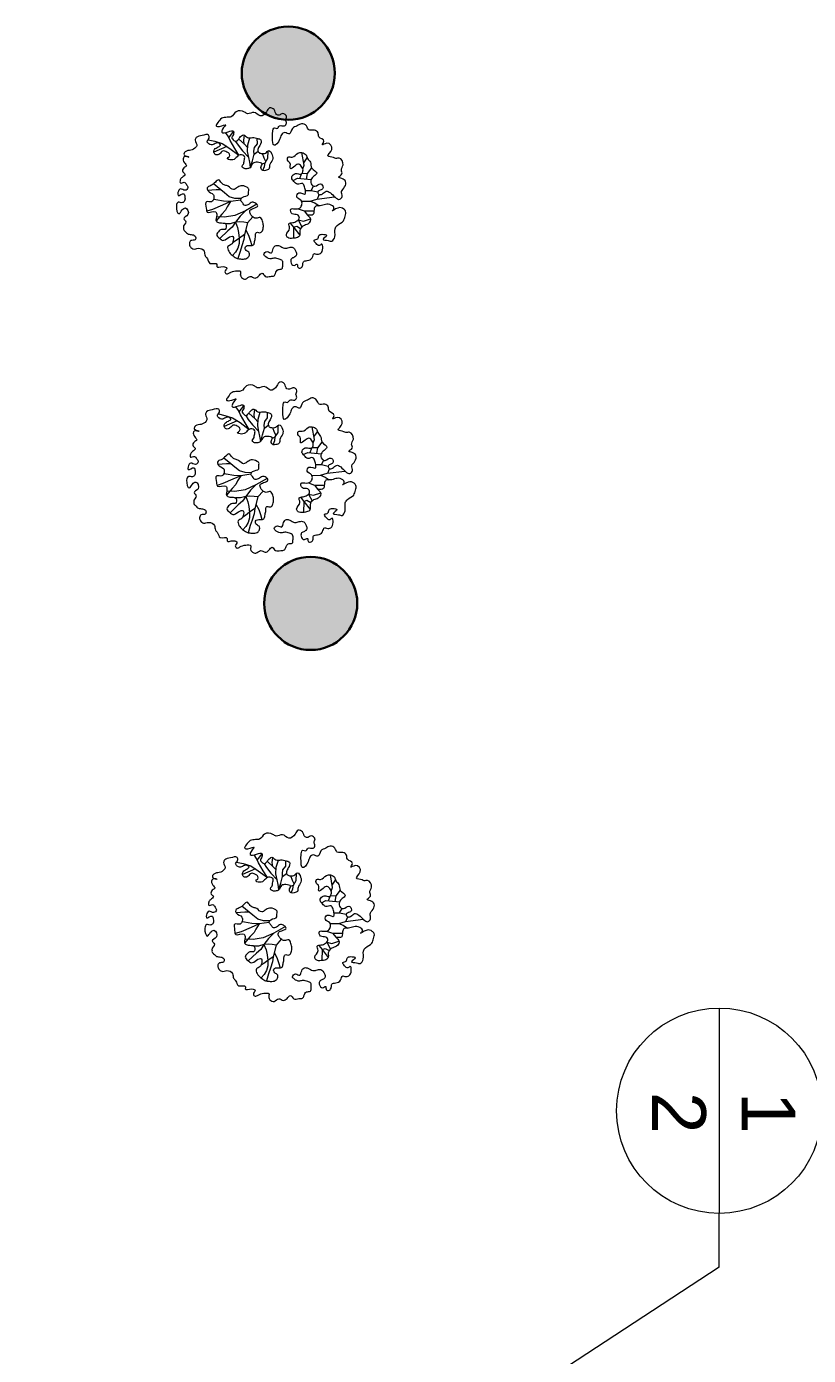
# Model space of a CAD drawing. Header units: metres. Extents: x 180 to 3220, y 13789 to 15035.
# Drawn here: x 753.2 to 764.85, y 14600.83 to 14620.62 of the extents above; entities that cross this region are included whole.
import ezdxf

# ---------------------------------------------------------------- set-up
doc = ezdxf.new("R2010")
doc.units = ezdxf.units.M
doc.header["$MEASUREMENT"] = 0
for name, color, linetype in [('02 Выноски план', 170, 'Continuous'), ('04 Дендроплан (существующие растения)', 7, 'Continuous'), ('04 Дендроплан (удаление)', 240, 'Continuous'), ('50 Дендроплан - Деревья вырубаемые', 7, 'Continuous')]:
    doc.layers.add(name, color=color, linetype=linetype)
doc.layers.get('50 Дендроплан - Деревья вырубаемые').off()
doc.styles.get("Standard").update_dxf_attribs({"font": 'arial.ttf'})

# ---------------------------------------------------------------- blocks, each defined once
blk = doc.blocks.new('A$C442D7FB9')
at = {"layer": '04 Дендроплан (удаление)', "lineweight": 30}
h = blk.add_hatch(color=0, dxfattribs=at)
h.dxf.hatch_style = 1
edge = h.paths.add_edge_path()
edge.add_arc((0, 0), 0.5, 0, 360)
at = {"layer": '04 Дендроплан (удаление)', "color": 0, "lineweight": 30}
blk.add_circle((0, 0), 0.5, dxfattribs=at)
blk = doc.blocks.new('Лиственное дерево существующее')
at = {"color": 114, "lineweight": 0}
for p, q in [((-1.275, 1.287), (-1.119, 1.252)), ((-0.799, 1.368), (-0.859, 1.458)), ((-0.751, 1.267), (-0.799, 1.368)), ((-0.782, 1.333), (-0.669, 1.479)), ((-0.639, 1.076), (-0.751, 1.267)), ((-0.403, 1.17), (-0.548, 1.306)), ((-0.427, 1.275), (-0.411, 1.393)), ((-0.415, 1.181), (-0.427, 1.275)), ((-0.332, 1.162), (-0.28, 1.33)), ((-0.103, 1.192), (-0.105, 1.321)), ((-0.829, 1.124), (-1.138, 0.99)), ((-1.119, 1.252), (-0.938, 1.195)), ((-0.938, 1.195), (-0.761, 1.08)), ((-0.761, 1.08), (-0.541, 0.917)), ((-0.541, 0.917), (-0.639, 1.076)), ((-0.62, 1.247), (-0.563, 1.155)), ((-0.563, 1.155), (-0.46, 1.026)), ((-0.46, 1.026), (-0.309, 0.866)), ((-0.334, 1.1), (-0.403, 1.17)), ((-0.337, 1.006), (-0.332, 1.162)), ((-0.309, 0.866), (-0.337, 1.006)), ((-0.183, 1.016), (-0.173, 1.105)), ((-0.18, 0.943), (-0.183, 1.016)), ((-0.18, 0.943), (-0.086, 1.015)), ((-0.173, 1.105), (-0.103, 1.192)), ((0.058, 0.845), (0.018, 0.955)), ((0.145, 0.845), (0.151, 1.018)), ((1.012, 0.68), (0.961, 0.98)), ((-0.285, 0.754), (-0.309, 0.866)), ((-0.266, 0.631), (-0.285, 0.754)), ((-0.266, 0.631), (-0.221, 0.786)), ((-0.221, 0.786), (-0.18, 0.943)), ((0.011, 0.712), (0.08, 0.738)), ((0.027, 0.553), (0.067, 0.65)), ((0.098, 0.768), (0.058, 0.845)), ((0.067, 0.65), (0.08, 0.738)), ((0.08, 0.738), (0.145, 0.845)), ((0.98, 0.595), (1.012, 0.68)), ((1.002, 0.737), (1.083, 0.859)), ((0.748, 0.317), (0.854, 0.368)), ((0.854, 0.368), (1.012, 0.353)), ((0.912, 0.363), (0.952, 0.477)), ((1.088, 0.479), (0.952, 0.477)), ((1.012, 0.353), (1.103, 0.344)), ((1.088, 0.479), (1.064, 0.348)), ((1.191, 0.617), (1.088, 0.479)), ((1.103, 0.344), (1.176, 0.338)), ((-1.081, 0.093), (-1.287, 0.08)), ((-0.976, 0.096), (-1.147, 0.235)), ((-0.973, 0.093), (-1.081, 0.093)), ((-0.885, 0.021), (-0.976, 0.096)), ((-0.772, -0.073), (-0.885, 0.021)), ((1.044, 0.078), (1.18, 0.078)), ((1.18, 0.078), (1.236, 0.183)), ((1.18, 0.078), (1.336, 0.043)), ((-0.931, -0.27), (-1.169, -0.374)), ((-1.091, -0.147), (-1.147, -0.134)), ((-0.91, -0.179), (-1.091, -0.147)), ((-0.739, -0.188), (-0.931, -0.27)), ((-0.739, -0.188), (-0.91, -0.179)), ((-0.821, -0.312), (-0.86, -0.395)), ((-0.739, -0.188), (-0.821, -0.312)), ((-0.638, -0.11), (-0.772, -0.073)), ((-0.5, -0.151), (-0.739, -0.188)), ((-0.489, -0.116), (-0.638, -0.11)), ((-0.113, -0.252), (-0.386, -0.406)), ((0.953, -0.18), (1.158, -0.176)), ((1.158, -0.176), (1.317, -0.128)), ((1.158, -0.176), (1.267, -0.218)), ((1.267, -0.218), (1.367, -0.287)), ((1.317, -0.128), (1.739, -0.074)), ((1.328, -0.127), (1.373, -0.019)), ((-1.169, -0.374), (-1.309, -0.418)), ((-0.95, -0.489), (-1.084, -0.647)), ((-0.882, -0.56), (-1.076, -0.551)), ((-0.86, -0.395), (-0.95, -0.489)), ((-0.641, -0.519), (-0.882, -0.56)), ((-0.386, -0.406), (-0.641, -0.519)), ((-0.514, -0.534), (-0.624, -0.681)), ((-0.386, -0.406), (-0.514, -0.534)), ((-0.212, -0.551), (-0.335, -0.691)), ((0.87, -0.356), (1.013, -0.408)), ((0.873, -0.622), (0.961, -0.786)), ((0.873, -0.622), (0.993, -0.651)), ((0.993, -0.651), (1.163, -0.596)), ((1.013, -0.408), (1.247, -0.408)), ((1.013, -0.408), (1.096, -0.512)), ((-0.804, -0.883), (-0.997, -1.067)), ((-0.75, -0.714), (-0.864, -0.716)), ((-0.699, -0.796), (-0.804, -0.883)), ((-0.624, -0.681), (-0.75, -0.714)), ((-0.624, -0.681), (-0.699, -0.796)), ((-0.525, -0.67), (-0.624, -0.681)), ((-0.624, -0.681), (-0.572, -0.807)), ((-0.572, -0.807), (-0.55, -0.923)), ((-0.55, -0.923), (-0.535, -1.06)), ((-0.427, -0.678), (-0.525, -0.67)), ((-0.335, -0.691), (-0.427, -0.678)), ((-0.335, -0.691), (-0.408, -0.969)), ((-0.381, -0.865), (-0.316, -0.99)), ((0.682, -0.698), (0.762, -0.798)), ((0.762, -0.798), (0.755, -1.059)), ((0.762, -0.798), (0.835, -0.77)), ((0.762, -0.798), (0.907, -0.988)), ((0.835, -0.77), (0.929, -0.824)), ((-0.629, -1.132), (-0.696, -1.173)), ((-0.532, -1.058), (-0.629, -1.132)), ((-0.535, -1.187), (-0.566, -1.298)), ((-0.535, -1.06), (-0.535, -1.187)), ((-0.408, -0.969), (-0.532, -1.058)), ((-0.47, -1.242), (-0.515, -1.373)), ((-0.422, -1.093), (-0.47, -1.242)), ((-0.408, -0.969), (-0.422, -1.093)), ((-0.316, -0.99), (-0.275, -1.107)), ((-0.275, -1.107), (-0.238, -1.23)), ((-0.622, -1.395), (-0.691, -1.474)), ((-0.566, -1.298), (-0.622, -1.395)), ((-0.515, -1.373), (-0.564, -1.545))]:
    blk.add_line(p, q, dxfattribs=at)
for points, knots in [([(-1.863, -0.802), (-1.881, -0.757), (-1.747, -0.684), (-1.911, -0.574), (-1.692, -0.517), (-1.79, -0.294), (-1.907, -0.385), (-1.984, -0.55), (-2.059, -0.321), (-1.999, -0.175), (-1.894, -0.235), (-1.819, -0.16), (-1.828, -0.083), (-1.849, 0.055), (-2.007, -0.094), (-1.999, 0.047), (-1.938, 0.153), (-1.832, 0.046), (-1.733, 0.144), (-1.793, 0.214), (-1.838, 0.303), (-1.955, 0.22), (-1.946, 0.341), (-1.898, 0.392), (-1.788, 0.464), (-1.907, 0.519), (-1.872, 0.623), (-1.76, 0.663), (-1.864, 0.745), (-1.889, 0.84), (-1.824, 0.904), (-1.659, 0.854), (-1.891, 0.903), (-1.808, 1.034), (-1.683, 1.022), (-1.589, 1.081), (-1.522, 1.172), (-1.609, 1.251), (-1.548, 1.37), (-1.423, 1.371), (-1.266, 1.445), (-1.233, 1.311), (-1.326, 1.255), (-1.263, 1.188), (-1.194, 1.144), (-1.114, 1.199), (-1.035, 1.222), (-0.951, 1.163), (-1.052, 1.106), (-1.123, 1.075), (-1.151, 0.983), (-1.088, 0.91), (-0.99, 0.942), (-0.937, 1.041), (-0.833, 0.999), (-0.758, 0.957), (-0.756, 0.875), (-0.858, 0.837), (-0.695, 0.783), (-0.611, 0.852), (-0.527, 0.951), (-0.375, 0.902), (-0.426, 0.79), (-0.418, 0.708), (-0.488, 0.654), (-0.425, 0.592), (-0.354, 0.593), (-0.251, 0.613), (-0.225, 0.746), (-0.105, 0.754), (0.053, 0.733), (-0.044, 0.628), (0.019, 0.538), (0.099, 0.557), (0.195, 0.575), (0.173, 0.707), (0.273, 0.796), (0.262, 0.925), (0.181, 1.071), (0.093, 0.951), (-0.002, 0.952), (-0.083, 0.981), (-0.098, 1.072), (-0.033, 1.146), (0.02, 1.288), (-0.113, 1.322), (-0.213, 1.354), (-0.344, 1.304), (-0.427, 1.44), (-0.522, 1.344), (-0.56, 1.288), (-0.617, 1.228), (-0.671, 1.281), (-0.73, 1.337), (-0.664, 1.401), (-0.662, 1.525), (-0.806, 1.471), (-0.975, 1.423), (-0.933, 1.56), (-0.796, 1.69), (-0.974, 1.592), (-1.114, 1.604), (-1.027, 1.718), (-0.966, 1.811), (-0.835, 1.824), (-0.696, 1.818), (-0.625, 1.999), (-0.435, 1.978), (-0.317, 1.874), (-0.169, 1.993), (-0.037, 1.791), (0.118, 1.927), (0.171, 2.072), (0.331, 2.017), (0.32, 1.881), (0.433, 1.862), (0.5, 1.939), (0.63, 1.849), (0.551, 1.757), (0.61, 1.682), (0.54, 1.583), (0.423, 1.658), (0.38, 1.528), (0.285, 1.601), (0.255, 1.442), (0.259, 1.344), (0.267, 1.066), (0.442, 1.277), (0.452, 1.397), (0.554, 1.491), (0.691, 1.367), (0.706, 1.583), (0.847, 1.604), (0.949, 1.69), (1.08, 1.634), (1.107, 1.482), (1.251, 1.539), (1.364, 1.464), (1.332, 1.318), (1.543, 1.296), (1.4, 1.122), (1.6, 1.263), (1.746, 1.049), (1.497, 0.884), (1.694, 0.879), (1.77, 0.828), (1.885, 0.882), (1.984, 0.691), (1.87, 0.579), (1.951, 0.461), (1.781, 0.392), (1.935, 0.365), (2.026, 0.299), (1.993, 0.151), (1.874, 0.063), (1.942, -0.057), (1.852, -0.164), (1.705, -0.058), (1.57, 0.123), (1.46, -0.006), (1.368, -0.037), (1.309, 0.063), (1.418, 0.081), (1.488, 0.156), (1.387, 0.288), (1.293, 0.151), (1.168, 0.211), (1.158, 0.338), (1.232, 0.414), (1.37, 0.508), (1.152, 0.589), (1.19, 0.754), (1.08, 0.827), (1.07, 0.942), (0.965, 0.989), (0.834, 0.976), (0.764, 0.841), (0.611, 0.902), (0.608, 0.768), (0.711, 0.734), (0.641, 0.537), (0.789, 0.661), (0.881, 0.732), (0.967, 0.639), (0.997, 0.553), (0.953, 0.449), (0.855, 0.484), (0.758, 0.479), (0.688, 0.371), (0.775, 0.293), (0.847, 0.19), (0.983, 0.282), (1.029, 0.149), (1.046, 0.081), (1.054, -0.055), (0.876, 0.088), (0.805, -0.111), (0.954, -0.136), (0.971, -0.254), (0.916, -0.36), (0.806, -0.365), (0.663, -0.342), (0.715, -0.526), (0.851, -0.462), (0.924, -0.585), (0.833, -0.657), (0.756, -0.694), (0.608, -0.696), (0.717, -0.859), (0.553, -0.942), (0.629, -1.071), (0.741, -1.059), (0.834, -1.056), (0.93, -0.996), (0.884, -0.867), (0.981, -0.75), (1.119, -0.739), (1.208, -0.591), (1.044, -0.489), (1.259, -0.545), (1.236, -0.392), (1.278, -0.271), (1.407, -0.301), (1.52, -0.244), (1.647, -0.243), (1.757, -0.342), (1.628, -0.447), (1.834, -0.304), (1.938, -0.341), (2.024, -0.427), (1.983, -0.534), (1.959, -0.679), (1.81, -0.72), (1.719, -0.862), (1.775, -0.997), (1.685, -1.157), (1.583, -1.102), (1.385, -1.113), (1.618, -0.979), (1.443, -0.96), (1.345, -0.98), (1.358, -1.093), (1.215, -1.09), (1.3, -1.192), (1.368, -1.263), (1.45, -1.161), (1.466, -1.327), (1.427, -1.431), (1.321, -1.45), (1.23, -1.407), (1.216, -1.557), (1.107, -1.596), (0.975, -1.601), (0.989, -1.703), (0.947, -1.778), (0.841, -1.769), (0.866, -1.645), (0.75, -1.749), (0.684, -1.637), (0.696, -1.538), (0.781, -1.521), (0.846, -1.457), (0.816, -1.355), (0.745, -1.251), (0.631, -1.287), (0.523, -1.314), (0.445, -1.241), (0.335, -1.218), (0.262, -1.295), (0.252, -1.455), (0.133, -1.345), (0.026, -1.44), (0.118, -1.522), (0.208, -1.565), (0.318, -1.52), (0.405, -1.554), (0.514, -1.588), (0.498, -1.691), (0.507, -1.814), (0.369, -1.786), (0.336, -1.883), (0.301, -1.974), (0.195, -1.957), (0.081, -2.01), (0.01, -1.844), (-0.069, -1.968), (-0.163, -2.035), (-0.279, -1.927), (-0.37, -2.065), (-0.477, -2.008), (-0.522, -1.934), (-0.473, -1.822), (-0.649, -1.838), (-0.74, -1.86), (-0.831, -1.93), (-0.905, -1.848), (-0.791, -1.771), (-0.94, -1.709), (-1.095, -1.791), (-1.036, -1.621), (-1.266, -1.715), (-1.272, -1.547), (-1.369, -1.482), (-1.348, -1.343), (-1.503, -1.274), (-1.621, -1.34), (-1.705, -1.268), (-1.734, -1.19), (-1.693, -1.089), (-1.578, -1.13), (-1.56, -1.01), (-1.655, -0.965), (-1.758, -0.976), (-1.811, -0.902), (-1.875, -0.857), (-1.857, -0.816), (-1.863, -0.802)], [0, 0, 0, 0, 0.144623, 0.231167, 0.368861, 0.533358, 0.626687, 0.740408, 0.935226, 1.031861, 1.128241, 1.198256, 1.294402, 1.368689, 1.507955, 1.574673, 1.679777, 1.79119, 1.883627, 1.959993, 2.039207, 2.131319, 2.201489, 2.277769, 2.379891, 2.45347, 2.54984, 2.629417, 2.713756, 2.836131, 2.877797, 2.974434, 3.098533, 3.174839, 3.310795, 3.448506, 3.489216, 3.62255, 3.689433, 3.833718, 3.988827, 4.05943, 4.152735, 4.217846, 4.281087, 4.383199, 4.466591, 4.525335, 4.60464, 4.706041, 4.777196, 4.850967, 4.941557, 5.035937, 5.13954, 5.219117, 5.28068, 5.339424, 5.435055, 5.564599, 5.681514, 5.792988, 5.892227, 5.976975, 6.036908, 6.095646, 6.173749, 6.252212, 6.380922, 6.484525, 6.602635, 6.692872, 6.777965, 6.844717, 6.928444, 7.02051, 7.167213, 7.282, 7.407383, 7.507264, 7.609206, 7.678412, 7.741177, 7.842553, 7.980652, 8.063007, 8.187574, 8.307662, 8.420868, 8.524456, 8.606097, 8.65359, 8.733663, 8.78115, 8.875736, 8.947733, 9.070923, 9.223371, 9.297752, 9.425798, 9.577891, 9.656402, 9.742281, 9.880076, 10.010368, 10.101704, 10.271449, 10.469408, 10.556507, 10.704089, 10.878467, 11.055291, 11.171089, 11.284149, 11.417731, 11.482645, 11.567427, 11.68373, 11.77169, 11.843492, 11.921933, 12.039354, 12.124248, 12.185085, 12.279334, 12.442083, 12.611011, 12.797738, 12.921046, 13.015017, 13.129765, 13.27535, 13.406716, 13.521304, 13.644281, 13.753137, 13.886642, 13.991763, 14.093139, 14.248215, 14.338926, 14.451134, 14.636917, 14.813923, 14.953979, 15.006047, 15.083831, 15.270441, 15.402543, 15.48891, 15.598301, 15.682028, 15.794092, 15.927518, 16.058446, 16.173604, 16.260996, 16.378012, 16.633999, 16.747204, 16.817387, 16.885538, 16.980265, 17.054418, 17.157369, 17.299589, 17.380857, 17.502298, 17.608515, 17.708493, 17.875073, 18.018008, 18.132164, 18.220812, 18.330672, 18.42764, 18.594846, 18.685597, 18.781631, 18.83834, 18.974753, 19.095535, 19.196942, 19.302834, 19.396624, 19.471771, 19.573189, 19.64865, 19.757506, 19.853667, 19.959896, 20.083661, 20.173311, 20.285247, 20.335982, 20.497146, 20.604648, 20.73546, 20.822811, 20.919446, 21.052361, 21.138111, 21.251311, 21.378508, 21.468801, 21.559641, 21.663684, 21.760796, 21.866457, 22.044178, 22.114637, 22.23047, 22.341438, 22.400666, 22.529106, 22.668332, 22.783263, 22.938439, 23.01956, 23.126312, 23.267144, 23.355432, 23.45979, 23.589203, 23.728577, 23.835857, 23.898351, 24.043906, 24.189962, 24.256212, 24.371649, 24.490581, 24.67199, 24.766696, 24.956099, 25.083087, 25.169948, 25.292933, 25.419422, 25.526836, 25.615518, 25.691414, 25.778638, 25.869312, 25.961297, 26.024928, 26.121298, 26.263466, 26.360434, 26.407027, 26.517617, 26.650303, 26.74818, 26.826653, 26.905094, 26.978885, 27.046871, 27.126191, 27.241376, 27.314599, 27.389769, 27.472839, 27.551312, 27.683547, 27.788448, 27.871841, 27.999501, 28.077604, 28.175679, 28.291585, 28.394565, 28.492933, 28.567087, 28.697918, 28.77954, 28.894137, 28.975271, 29.07451, 29.169691, 29.264917, 29.370694, 29.435998, 29.525045, 29.645134, 29.756428, 29.862319, 29.956635, 30.074745, 30.200153, 30.306664, 30.366297, 30.449133, 30.570729, 30.713328, 30.79014, 30.852634, 30.945669, 31.037541, 31.189615, 31.243213, 31.410359, 31.536232, 31.621622, 31.733558, 31.886269, 32.00739, 32.09115, 32.172123, 32.250875, 32.347965, 32.418568, 32.512539, 32.612542, 32.705135, 32.769699, 32.813194, 32.813194, 32.813194, 32.813194]), ([(-0.602, -1.531), (-0.637, -1.511), (-0.708, -1.467), (-0.788, -1.386), (-0.835, -1.244), (-0.712, -1.219), (-0.678, -1.13), (-0.654, -0.981), (-0.819, -1.048), (-0.915, -1.145), (-1.007, -1.056), (-1.104, -0.978), (-1.018, -0.888), (-0.949, -0.836), (-0.841, -0.875), (-0.83, -0.671), (-0.981, -0.711), (-1.12, -0.654), (-1.057, -0.535), (-1.096, -0.37), (-1.312, -0.5), (-1.319, -0.325), (-1.366, -0.145), (-1.189, -0.222), (-1.133, -0.117), (-1.133, 0.017), (-1.282, 0.029), (-1.313, 0.162), (-1.188, 0.195), (-1.12, 0.258), (-1.017, 0.368), (-0.96, 0.246), (-0.88, 0.2), (-0.773, 0.186), (-0.694, 0.064), (-0.588, 0.147), (-0.489, 0.209), (-0.378, 0.177), (-0.291, 0.112), (-0.324, 0.045), (-0.292, -0.066), (-0.449, -0.048), (-0.518, -0.154), (-0.453, -0.207), (-0.425, -0.292), (-0.309, -0.266), (-0.239, -0.183), (-0.144, -0.218), (-0.058, -0.305), (-0.195, -0.348), (-0.301, -0.387), (-0.272, -0.491), (-0.218, -0.55), (-0.136, -0.606), (-0.023, -0.531), (0.024, -0.659), (0.046, -0.756), (0.034, -0.851), (-0.017, -0.955), (-0.152, -0.883), (-0.141, -1.045), (-0.171, -1.124), (-0.178, -1.235), (-0.287, -1.228), (-0.413, -1.238), (-0.379, -1.369), (-0.286, -1.387), (-0.29, -1.469), (-0.332, -1.538), (-0.429, -1.563), (-0.519, -1.55), (-0.579, -1.545), (-0.602, -1.531)], [0, 0, 0, 0, 0.119147, 0.244704, 0.355195, 0.456841, 0.525213, 0.64652, 0.761794, 0.906015, 0.999107, 1.102214, 1.21292, 1.287506, 1.35766, 1.479239, 1.62773, 1.713089, 1.858081, 1.936445, 2.136108, 2.227757, 2.383509, 2.506371, 2.592801, 2.687321, 2.856666, 2.919037, 3.017629, 3.155387, 3.246677, 3.353704, 3.442539, 3.52579, 3.669986, 3.756325, 3.869148, 4.011227, 4.081037, 4.138722, 4.206699, 4.365743, 4.440415, 4.505889, 4.585073, 4.671725, 4.788569, 4.878809, 4.948708, 5.073582, 5.166391, 5.253695, 5.327262, 5.415765, 5.519566, 5.621336, 5.725491, 5.831081, 5.911981, 6.005594, 6.125346, 6.227321, 6.306075, 6.391977, 6.508685, 6.596002, 6.686109, 6.737432, 6.809051, 6.915906, 7.005912, 7.085383, 7.085383, 7.085383, 7.085383])]:
    blk.add_open_spline(points, degree=3, knots=knots, dxfattribs=at)

msp = doc.modelspace()

# ---------------------------------------------------------------- linework, layer by layer
at = {"layer": '02 Выноски план', "color": 144, "lineweight": 20}
for points in [[(763.521, 14606.003), (763.521, 14602.945)], [(763.521, 14602.145), (751.532, 14594.297), (752.253, 14577.862)]]:
    msp.add_lwpolyline(points, dxfattribs=at)
at = {"layer": '02 Выноски план', "color": 84, "lineweight": 20}
msp.add_lwpolyline([(763.521, 14602.145), (763.521, 14602.945)], dxfattribs=at)
at = {"layer": '02 Выноски план', "color": 144, "lineweight": 20}
msp.add_circle((763.521, 14604.474), 1.529, dxfattribs=at)

# ---------------------------------------------------------------- block references
at = {"layer": '04 Дендроплан (существующие растения)', "lineweight": 0, "xscale": 0.6250000000001705, "yscale": 0.6250000000001705, "zscale": 0.6250000000001705}
for p in [(756.706, 14618.127), (756.859, 14614.045), (757.13, 14607.372)]:
    msp.add_blockref('Лиственное дерево существующее', p, dxfattribs=at)
at = {"layer": '50 Дендроплан - Деревья вырубаемые', "color": 0, "xscale": 1.387412866280584, "yscale": 1.387412866280584, "zscale": 1.387412866280584}
for p in [(757.103, 14619.922), (757.436, 14612.028)]:
    msp.add_blockref('A$C442D7FB9', p, dxfattribs=at)

# ---------------------------------------------------------------- texts
at = {"layer": '02 Выноски план', "color": 84, "lineweight": 50, "insert": (764.655, 14606.206), "char_height": 0.8, "attachment_point": 1, "rotation": 270}
msp.add_mtext_dynamic_manual_height_columns('\\pxqc;{\\C0;1\\P2}', width=3.52484, gutter_width=0.5, heights=[-2.14], dxfattribs=at)

doc.saveas('drawing.dxf')
